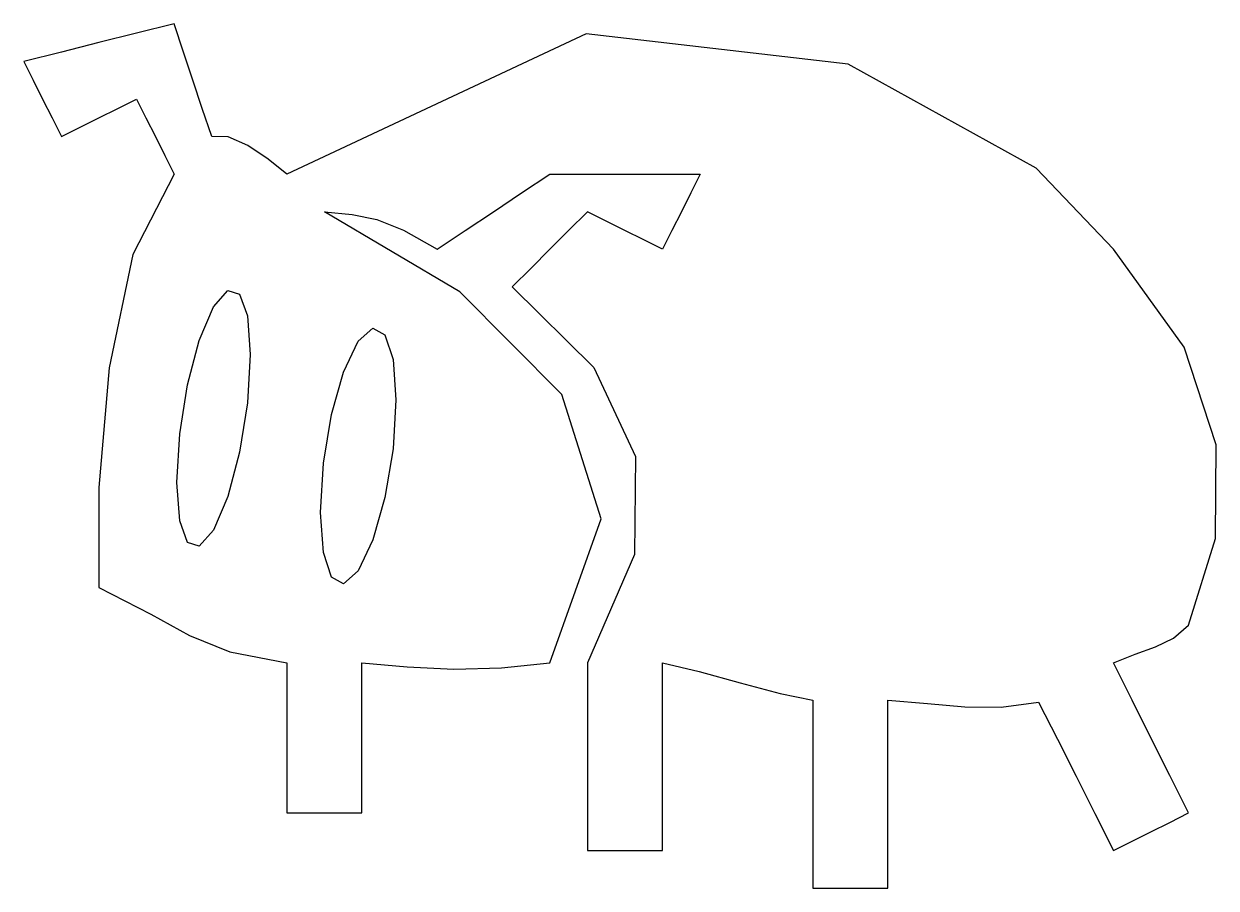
# Model space of a CAD drawing. Extents: x 0.1 to 31.9, y 0.1 to 23.1.
import ezdxf

# ---------------------------------------------------------------- set-up
doc = ezdxf.new("R2010")
doc.units = 0
doc.layers.add('Layer_1', color=7, linetype='CONTINUOUS')

msp = doc.modelspace()

# ---------------------------------------------------------------- linework, layer by layer
at = {"layer": 'Layer_1', "color": 7}
for points in [[(31.141125, 7.141126), (31.8562, 9.442394), (31.876012, 11.938509), (31.028389, 14.535941), (29.14111, 17.141112), (27.086159, 19.298921), (22.084987, 22.067233), (15.111874, 22.872483), (7.141111, 19.141113), (6.647321, 19.541945), (6.104091, 19.904067), (5.579372, 20.134711), (5.14111, 20.141117), (4.891109, 20.891117), (4.641111, 21.641117), (4.39111, 22.391117), (4.141109, 23.141117), (3.141111, 22.891116), (2.14111, 22.641118), (1.141112, 22.391117), (0.141111, 22.141116), (0.391112, 21.641117), (0.64111, 21.141115), (0.891111, 20.641116), (1.141109, 20.141117), (1.641111, 20.391118), (2.14111, 20.641116), (2.641112, 20.891117), (3.141111, 21.141115), (3.391112, 20.641116), (3.64111, 20.141114), (3.891111, 19.641115), (4.141109, 19.141116), (3.045604, 17.000771), (2.409094, 13.990462), (2.138593, 10.805471), (2.141133, 8.141124), (3.522246, 7.432718), (4.547718, 6.860879), (5.6199, 6.429136), (7.141134, 6.141128), (7.141134, 5.14113), (7.141134, 4.141104), (7.141134, 3.141106), (7.141134, 2.141108), (7.641133, 2.141108), (8.141135, 2.141108), (8.641134, 2.141108), (9.141133, 2.141108), (9.141133, 3.141106), (9.141133, 4.141104), (9.141133, 5.14113), (9.141133, 6.141128), (10.340267, 6.027759), (11.584991, 5.972698), (12.857785, 6.001851), (14.141131, 6.141128), (15.507947, 9.973367), (14.457228, 13.276665), (11.74846, 16.012189), (8.141132, 18.141115), (8.880661, 18.067797), (9.534999, 17.93058), (10.242403, 17.648632), (11.141131, 17.141115), (11.891131, 17.641116), (12.641131, 18.141115), (13.391131, 18.641117), (14.141131, 19.141116), (15.141132, 19.141116), (16.141133, 19.141116), (17.141131, 19.141116), (18.141132, 19.141116), (17.891133, 18.641117), (17.641133, 18.141115), (17.391134, 17.641116), (17.141134, 17.141115), (16.641135, 17.391115), (16.141133, 17.641116), (15.641134, 17.891114), (15.141132, 18.141115), (14.641133, 17.641116), (14.141134, 17.141115), (13.641132, 16.641116), (13.141133, 16.141117), (15.311893, 13.993707), (16.425189, 11.627218), (16.396459, 9.017678), (15.141132, 6.141128), (15.141132, 4.891109), (15.141132, 3.641119), (15.141132, 2.391128), (15.141132, 1.14111), (15.641134, 1.14111), (16.141133, 1.14111), (16.641135, 1.14111), (17.141134, 1.14111), (17.141134, 2.391128), (17.141134, 3.641119), (17.141131, 4.891109), (17.141131, 6.141128), (18.112026, 5.907504), (19.209642, 5.608151), (20.273002, 5.325308), (21.141131, 5.141102), (21.141131, 3.891111), (21.141131, 2.641121), (21.141131, 1.391102), (21.141131, 0.141112), (21.641133, 0.141112), (22.141132, 0.141112), (22.641134, 0.141112), (23.141133, 0.141112), (23.141133, 1.391102), (23.141133, 2.641121), (23.141133, 3.891111), (23.141133, 5.14113), (24.191863, 5.050791), (25.182844, 4.968692), (26.155534, 4.96079), (27.151409, 5.093519), (27.64884, 4.105374), (28.146271, 3.117258), (28.643701, 2.129113), (29.141132, 1.140969), (29.641134, 1.390961), (30.141133, 1.640982), (30.641135, 1.890974), (31.141134, 2.140967), (30.641135, 3.140965), (30.141133, 4.140963), (29.641134, 5.140961), (29.141132, 6.140959), (29.724373, 6.369107), (30.261286, 6.562937), (30.73812, 6.795799), (31.141134, 7.140957)], [(6.166812, 14.345667), (6.090138, 13.055347), (5.88104, 11.745723), (5.570903, 10.567219), (5.191119, 9.67026), (4.811339, 9.240238), (4.501202, 9.335093), (4.292103, 9.914129), (4.215429, 10.936535), (4.292103, 12.226883), (4.501202, 13.536507), (4.811336, 14.714983), (5.191119, 15.61195), (5.570903, 16.04198), (5.881037, 15.947123), (6.090138, 15.368107), (6.166812, 14.345667)], [(10.046078, 13.140211), (9.967104, 11.83276), (9.751735, 10.539985), (9.432298, 9.408471), (9.041124, 8.584777), (8.649953, 8.241426), (8.330514, 8.419931), (8.115145, 9.070143), (8.036171, 10.141995), (8.115145, 11.449474), (8.330514, 12.742249), (8.64995, 13.873735), (9.041124, 14.697457), (9.432298, 15.040783), (9.751735, 14.862297), (9.967104, 14.212091), (10.046078, 13.140211)]]:
    msp.add_lwpolyline(points, dxfattribs=at)

doc.saveas('drawing.dxf')
